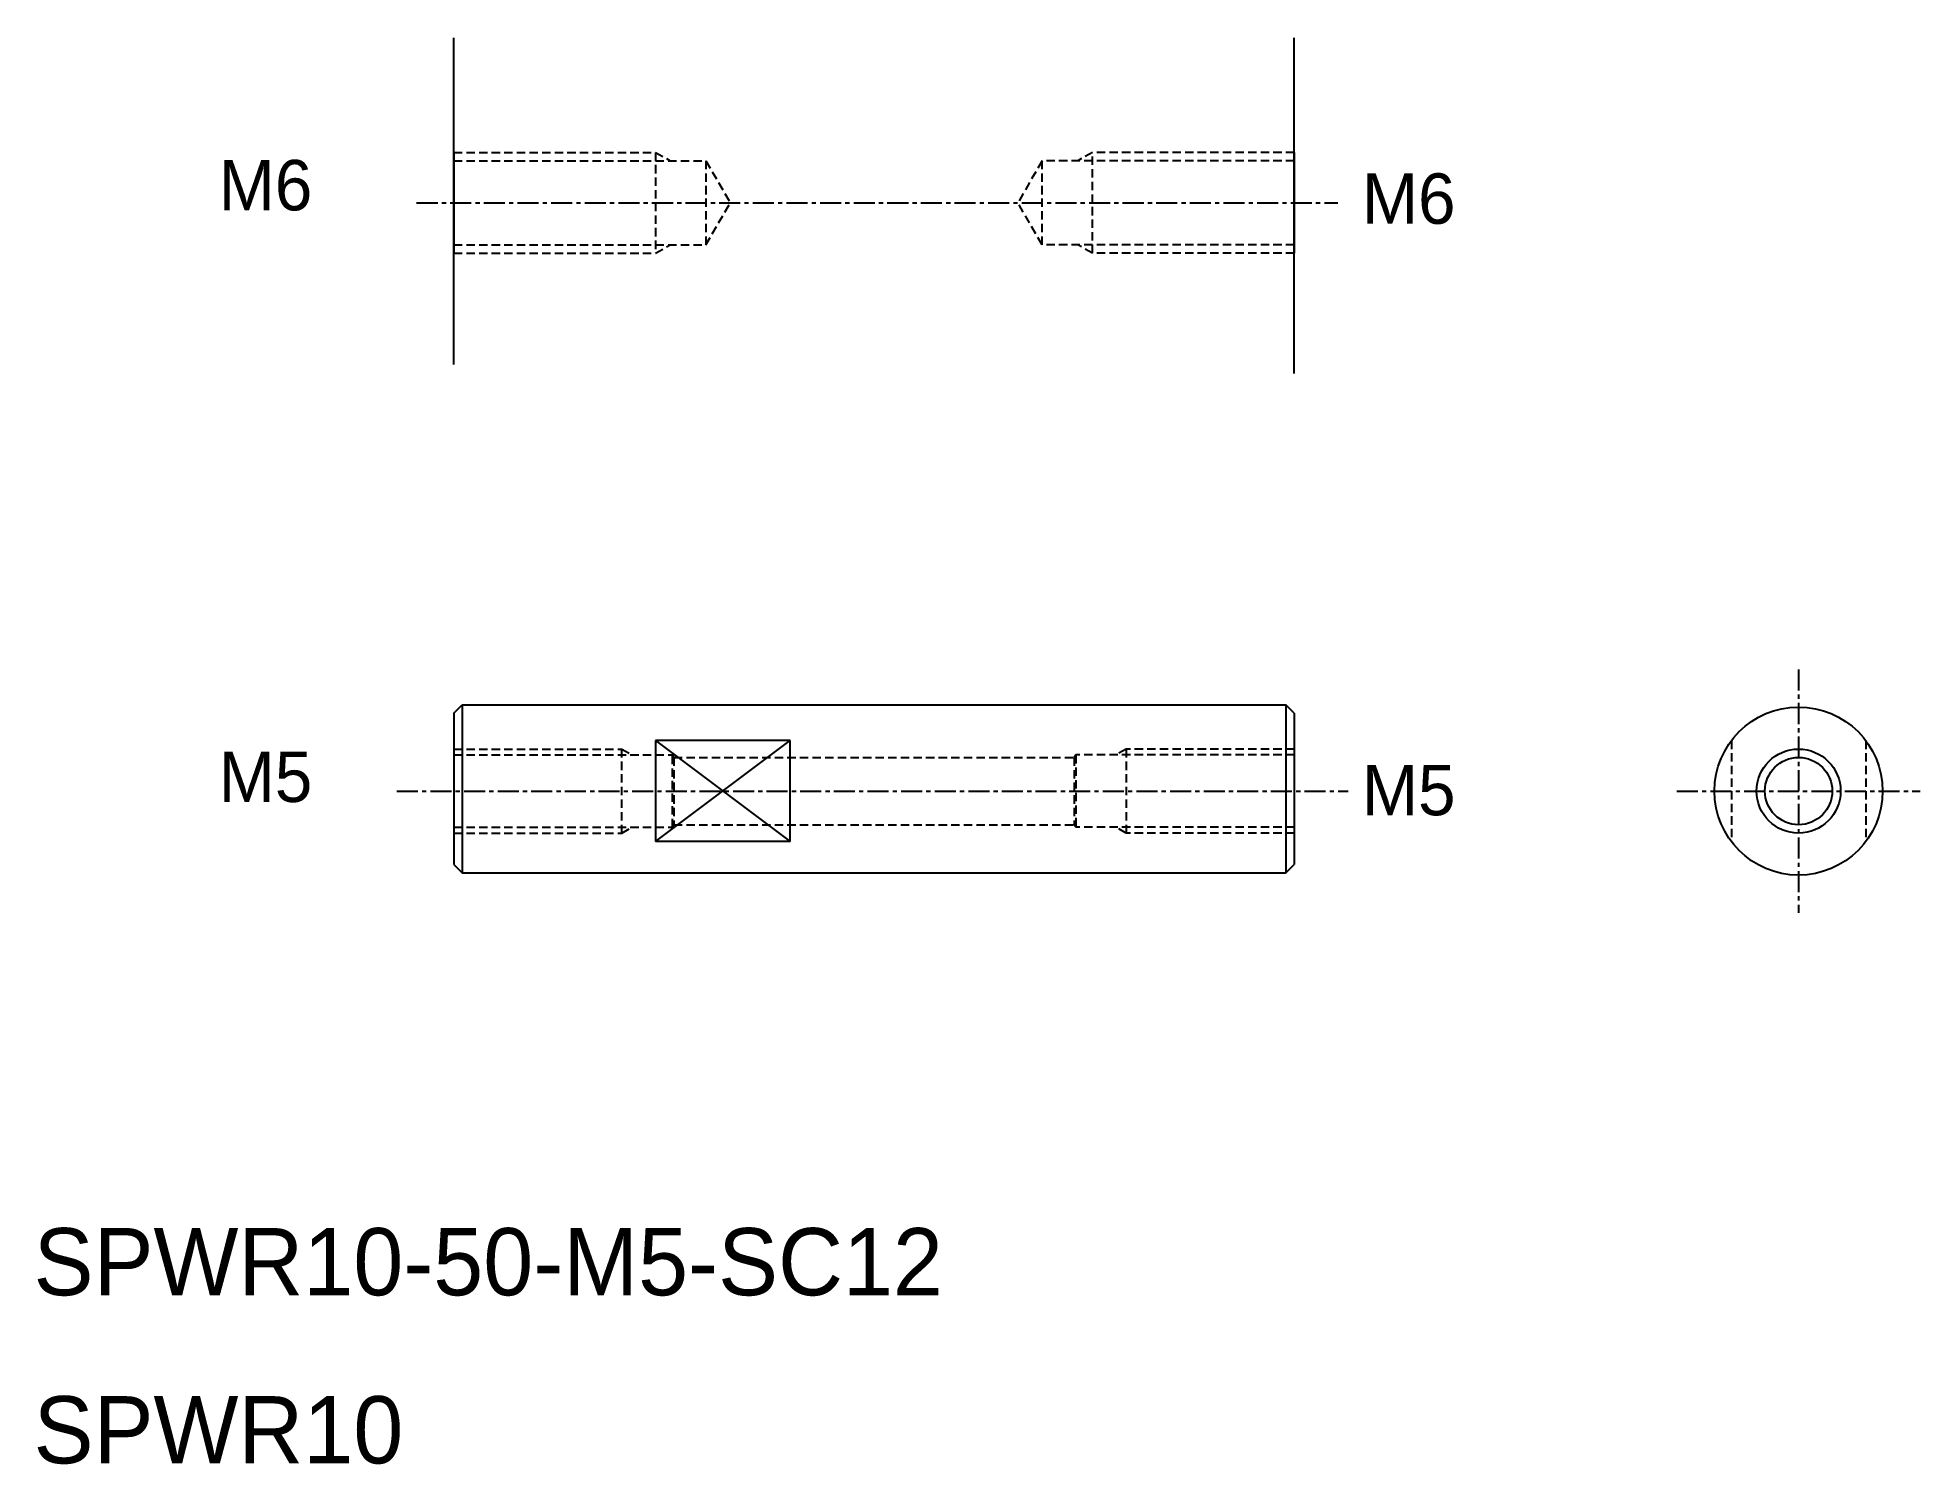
# Model space of a CAD drawing. Extents: x 10 to 122, y 10 to 95.
import ezdxf

# ---------------------------------------------------------------- set-up
doc = ezdxf.new("R2010")
doc.units = 0
doc.linetypes.add('CENTER', pattern=[2, 1.25, -0.25, 0.25, -0.25])
doc.linetypes.add('DASHED', pattern=[0.75, 0.5, -0.25])
doc.layers.get('0').update_dxf_attribs({"linetype": 'CONTINUOUS'})
doc.layers.add('CENTER', color=1, linetype='CENTER')

msp = doc.modelspace()

# ---------------------------------------------------------------- linework, layer by layer
at = {"color": 7, "linetype": 'CONTINUOUS'}
for p, q in [((35, 75.38), (35, 94.82)), ((85, 74.84), (85, 94.82)), ((35, 88), (35, 82)), ((85, 88), (85, 82)), ((35, 54.64), (35.5, 55.14)), ((35.5, 55.14), (84.5, 55.14)), ((35.5, 55.14), (35.5, 45.14)), ((41.5, 55.14), (41.5, 55.14)), ((47.5, 55.14), (47.5, 55.14)), ((84.5, 55.14), (84.5, 45.14)), ((85, 54.64), (84.5, 55.14)), ((35, 54.64), (35, 45.64)), ((85, 54.64), (85, 45.64)), ((55, 53), (47, 53)), ((47, 53), (47, 47)), ((55, 47), (55, 53)), ((35, 52.5), (35, 47.5)), ((85, 52.5), (85, 47.5)), ((55, 47), (47, 47)), ((35, 45.64), (35.5, 45.14)), ((35.5, 45.14), (84.5, 45.14)), ((84.5, 45.14), (85, 45.64))]:
    msp.add_line(p, q, dxfattribs=at)
at = {"color": 3, "linetype": 'DASHED'}
for p, q in [((35, 88), (47, 88)), ((35, 87.5), (50, 87.5)), ((47, 88), (47, 82)), ((47, 88), (47.87, 87.5)), ((50, 87.5), (51.44, 85)), ((50, 87.5), (50, 82.5)), ((70, 87.5), (68.56, 85)), ((85, 87.5), (70, 87.5)), ((70, 82.5), (70, 87.5)), ((73, 88), (72.13, 87.5)), ((85, 88), (73, 88)), ((73, 82), (73, 88)), ((50, 82.5), (51.44, 85)), ((70, 82.5), (68.56, 85)), ((35, 82.5), (50, 82.5)), ((35, 82), (47, 82)), ((47, 82), (47.87, 82.5)), ((85, 82.5), (70, 82.5)), ((73, 82), (72.13, 82.5)), ((85, 82), (73, 82)), ((111, 53), (111, 47)), ((119, 53), (119, 47)), ((35, 52.5), (45, 52.5)), ((35, 52.15), (48, 52.15)), ((45, 47.5), (45, 52.5)), ((45, 52.5), (45.61, 52.15)), ((48, 47.85), (48, 52.15)), ((48, 52.15), (48.09, 52)), ((48.09, 52), (71.91, 52)), ((48.09, 52), (48.09, 48)), ((72, 52.15), (71.91, 52)), ((71.91, 52), (71.91, 48)), ((85, 52.15), (72, 52.15)), ((72, 52.15), (72, 47.85)), ((75, 52.5), (74.39, 52.15)), ((85, 52.5), (75, 52.5)), ((75, 52.5), (75, 47.5)), ((35, 47.85), (48, 47.85)), ((35, 47.5), (45, 47.5)), ((45, 47.5), (45.61, 47.85)), ((48, 47.85), (48.09, 48)), ((48.09, 48), (71.91, 48)), ((72, 47.85), (71.91, 48)), ((85, 47.85), (72, 47.85)), ((75, 47.5), (74.39, 47.85)), ((85, 47.5), (75, 47.5))]:
    msp.add_line(p, q, dxfattribs=at)
at = {"color": 3, "linetype": 'CONTINUOUS'}
for p, q in [((47, 47), (55, 53)), ((47, 53), (55, 47))]:
    msp.add_line(p, q, dxfattribs=at)
at = {"color": 7, "linetype": 'CONTINUOUS'}
for radius in [5, 2]:
    msp.add_circle((115, 50), radius, dxfattribs=at)
at = {"color": 3}
msp.add_circle((115, 50), 2.5, dxfattribs=at)
at = {"layer": 'CENTER', "color": 1, "linetype": 'CENTER'}
for p, q in [((32.79, 85), (87.6, 85)), ((115, 57.24), (115, 42.76)), ((31.61, 50), (88.21, 50)), ((107.76, 50), (122.24, 50))]:
    msp.add_line(p, q, dxfattribs=at)

# ---------------------------------------------------------------- texts
at = {"color": 7, "linetype": 'CONTINUOUS'}
for s, height, p in [('M6', 3, (21.01, 84.55)), ('M5', 3, (21.01, 49.35)), ('SPWR10-50-M5-SC12', 4, (10, 20)), ('SPWR10', 4, (10, 10))]:
    msp.add_text(s, height=height, dxfattribs=at).set_placement(p)
at = {"color": 7}
for s, p in [('M6', (89.02, 83.75)), ('M5', (89.02, 48.56))]:
    msp.add_text(s, height=3, dxfattribs=at).set_placement(p)

doc.saveas('drawing.dxf')
